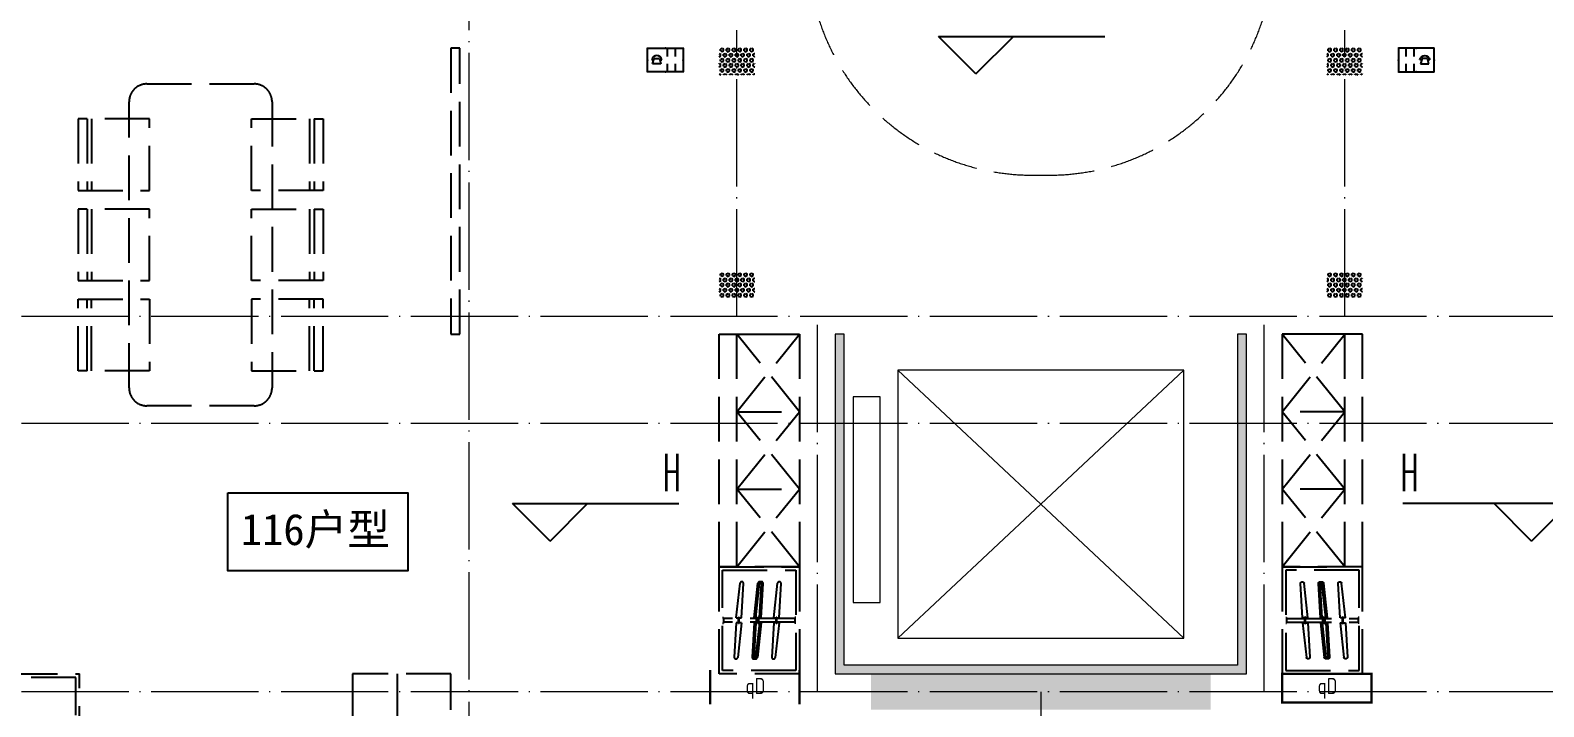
# Model space of a CAD drawing. Extents: x -518115 to 1124316, y -209821 to 1628073.
# Drawn here: x 859764 to 868230, y -171918 to -168135 of the extents above; entities that cross this region are included whole.
import ezdxf
from ezdxf.enums import TextEntityAlignment as Align

# ---------------------------------------------------------------- set-up
doc = ezdxf.new("R2010")
doc.units = 0
doc.header["$LTSCALE"] = 1000
doc.header["$MEASUREMENT"] = 0
for name, pattern in [('A户型$0$DASH', [0.35, 0.25, -0.1]), ('DASH', [0.35, 0.25, -0.1]), ('DOTE', [2.4200000000000004, 2, -0.2, 0.02, -0.2])]:
    doc.linetypes.add(name, pattern=pattern)
for name, color, linetype, lineweight in [('3.5方案汇报，与郭总、侯月琴确定户型_t8$0$STAIR', 2, 'Continuous', 18), ('DOTE', 19, 'DOTE', 9), ('EQUIP-消防', 3, 'Continuous', 20), ('STAIR', 2, 'Continuous', 18), ('填充', 251, 'Continuous', 5)]:
    doc.layers.add(name, color=color, linetype=linetype, lineweight=lineweight)
for name, color, linetype in [('5fur', 250, 'Continuous'), ('DIM_ELEV', 3, 'Continuous'), ('EQUIP-安防', 3, 'Continuous'), ('PUB_TEXT', 4, 'Continuous'), ('保温', 6, 'Continuous')]:
    doc.layers.add(name, color=color, linetype=linetype)
doc.styles.add('_TCH_DIM', font='SIMPLEX.shx', dxfattribs={"width": 0.7, "bigfont": 'GBCBIG.shx'})
doc.styles.add('_TEL_DIM', font='SIMPLEX', dxfattribs={"width": 0.8, "height": 3.5, "bigfont": 'HZTXT'})
doc.styles.add('房间名称', font='TSSDENG', dxfattribs={"width": 0.8, "bigfont": 'HZTXT'})
doc.styles.add('黑体', font='')
doc.styles.get('黑体').set_extended_font_data('SimHei')
pattern_1 = [(90, (0, 0), (-16.49778, 1.010197673501861e-15), [9.525, -19.05]), (210, (0, 0), (8.248889999999996, -14.28749658604684), [9.525, -19.05]), (150, (5.83238038093927e-16, 9.525), (-8.248890000000003, -14.28749658604684), [9.525, -19.05])]

# ---------------------------------------------------------------- blocks, each defined once
blk = doc.blocks.new('GDGDGDSDA')
at = {"layer": 'DOTE', "linetype": 'DOTE', "ltscale": 0.3}
for p, q in [((453635.036221659, 370658.3318268224), (453634.7978355026, 359558.331827242)), ((455134.8185498039, 368458.3318260834), (455134.8185495394, 370058.3318260844)), ((458534.8200549022, 368458.3318260834), (458534.8200551667, 370058.3318260844)), ((471334.8193115436, 368458.3318260833), (417334.819312298, 368458.3318260835)), ((455584.8193165596, 366358.3318260413), (455584.8193166445, 368458.3318260653)), ((458084.8193069046, 366358.3318260893), (458084.8193068199, 368458.3318260653)), ((471334.8193115436, 367858.3318270331), (417334.819312298, 367858.3318270331)), ((471334.8193115436, 366358.3318253069), (417334.819312298, 366358.3318263437)), ((456834.8193047661, 366358.3318260653), (456834.8193047661, 359558.331827242))]:
    blk.add_line(p, q, dxfattribs=at)
blk = doc.blocks.new('FGDGDGRDGRRD')
at = {"layer": '5fur', "linetype": 'A户型$0$DASH'}
for p, q in [((426834.8171814319, 369758.283890455), (427434.8171814319, 369758.283890455)), ((426734.8171814319, 368058.283890455), (426734.8171814319, 369658.2838904549)), ((427534.8171814319, 369658.2838904549), (427534.8171814319, 368058.283890455)), ((426849.6045997243, 369562.7417104737), (426449.6045997244, 369562.7417104737)), ((426449.6045997244, 369562.7417104737), (426449.6045997244, 369162.7417104737)), ((426499.6045997244, 369562.7417104737), (426499.6045997244, 369162.7417104737)), ((426524.6045997244, 369562.7417104737), (426524.6045997244, 369162.7417104737)), ((426849.6045997243, 369162.7417104737), (426849.6045997243, 369562.7417104737)), ((427420.0297631394, 369162.7417104737), (427420.0297631394, 369562.7417104737)), ((427420.0297631394, 369562.7417104737), (427820.0297631396, 369562.7417104737)), ((427745.0297631396, 369562.7417104737), (427745.0297631396, 369162.7417104737)), ((427770.0297631396, 369562.7417104737), (427770.0297631396, 369162.7417104737)), ((427820.0297631396, 369562.7417104737), (427820.0297631396, 369162.7417104737)), ((426449.6045997244, 369162.7417104737), (426849.6045997243, 369162.7417104737)), ((427820.0297631396, 369162.7417104737), (427420.0297631394, 369162.7417104737)), ((426849.6045997243, 369058.2838904549), (426449.6045997244, 369058.2838904549)), ((426449.6045997244, 369058.2838904549), (426449.6045997244, 368658.283890455)), ((426499.6045997244, 369058.2838904549), (426499.6045997244, 368658.283890455)), ((426524.6045997244, 369058.2838904549), (426524.6045997244, 368658.283890455)), ((426849.6045997243, 368658.283890455), (426849.6045997243, 369058.2838904549)), ((427420.0297631394, 368658.283890455), (427420.0297631394, 369058.2838904549)), ((427420.0297631394, 369058.2838904549), (427820.0297631396, 369058.2838904549)), ((427745.0297631396, 369058.2838904549), (427745.0297631396, 368658.283890455)), ((427770.0297631396, 369058.2838904549), (427770.0297631396, 368658.283890455)), ((427820.0297631396, 369058.2838904549), (427820.0297631396, 368658.283890455)), ((426449.6045997244, 368658.283890455), (426849.6045997243, 368658.283890455)), ((427820.0297631396, 368658.283890455), (427420.0297631394, 368658.283890455)), ((426449.6045997244, 368153.8260704363), (426449.6045997244, 368553.8260704363)), ((426449.6045997244, 368553.8260704363), (426849.6045997243, 368553.8260704363)), ((426499.6045997244, 368153.8260704363), (426499.6045997244, 368553.8260704363)), ((426524.6045997244, 368153.8260704363), (426524.6045997244, 368553.8260704363)), ((426849.6045997243, 368553.8260704363), (426849.6045997243, 368153.8260704363)), ((427420.0297631394, 368553.8260704363), (427420.0297631394, 368153.8260704363)), ((427820.0297631396, 368553.8260704363), (427420.0297631394, 368553.8260704363)), ((427745.0297631396, 368153.8260704363), (427745.0297631396, 368553.8260704363)), ((427770.0297631396, 368153.8260704363), (427770.0297631396, 368553.8260704363)), ((427820.0297631396, 368153.8260704363), (427820.0297631396, 368553.8260704363)), ((430034.8182580339, 368358.33408749), (430484.6214396512, 368358.33408749)), ((430034.8182580339, 367058.3340873321), (430034.8182580339, 368358.33408749)), ((430484.6211365134, 367924.9987946341), (430134.8179544431, 368358.3318258652)), ((430134.8182580339, 367924.9987944512), (430484.6214396512, 368358.3318260481)), ((430134.8182580339, 368358.3311020905), (430484.6211374192, 368358.3311020905)), ((430134.8182580339, 367058.3340873321), (430134.8182580339, 368358.3311020905)), ((430484.6211374192, 368358.3311020905), (430484.6211374192, 367058.3340873321)), ((430484.6214396512, 368358.33408749), (430484.6214396512, 367058.3340873321)), ((426849.6045997243, 368153.8260704363), (426449.6045997244, 368153.8260704363)), ((427420.0297631394, 368153.8260704363), (427820.0297631396, 368153.8260704363)), ((427434.8171814319, 367958.2838904549), (426834.8171814319, 367958.2838904549)), ((430134.8182580339, 367924.9987944512), (430484.6211365134, 367924.9987948171)), ((430484.6214396512, 367491.6664412445), (430134.8182580339, 367924.9987944512)), ((430134.8182580339, 367491.6664410093), (430484.6211365134, 367924.9987946341)), ((430134.8182580339, 367491.6664408263), (430484.6211369663, 367491.6664411922)), ((430134.8182580339, 367058.3340873321), (430484.6214396512, 367491.6664412445)), ((430484.6211374192, 367058.3340875151), (430134.8182580339, 367491.6664410093)), ((430484.6214396512, 367058.3340873321), (430034.8182580339, 367058.3340873321)), ((425734.9139842016, 366458.3318190013), (426457.1362064239, 366458.3318190013)), ((426437.1362064239, 366438.3318190013), (425757.1362064239, 366438.3318190013)), ((426437.1362064239, 366228.3318190013), (426437.1362064239, 366438.3318190013)), ((426457.1362064239, 363928.3318190021), (426457.1362064239, 366458.3318190013)), ((428534.8171815754, 366458.3318190013), (427984.8171815068, 366458.3318190013)), ((427984.8171815068, 366458.3318190013), (427984.8171815191, 363458.3318262438)), ((428234.8171815865, 366458.3318190013), (428234.8171814766, 363458.33182625)), ((428534.8171815877, 363458.3318262438), (428534.8171815754, 366458.3318190013))]:
    blk.add_line(p, q, dxfattribs=at)
blk.add_lwpolyline([(428534.8200654911, 368358.33182557), (428585.021194477, 368358.33182557), (428585.021194477, 369958.6019839781), (428534.8200654911, 369958.6019839781)], close=True, dxfattribs=at)
for centre, start, end in [((426834.817181432, 369658.283890455), 90, 180), ((427434.8171814319, 369658.283890455), 0, 90), ((426834.817181432, 368058.283890455), 180, 270), ((427434.8171814319, 368058.283890455), 270, 0)]:
    blk.add_arc(centre, 100.0000000000582, start, end, dxfattribs=at)
at = {"linetype": 'A户型$0$DASH'}
blk.add_wipeout([(430484.6214396512, 367058.3340873321), (430484.6214396512, 366458.3340873321), (430034.8182580339, 366458.3340873321), (430034.8182580339, 367058.3340873321)], dxfattribs=at).dxf.layer = '5fur'
at = {"layer": '5fur', "linetype": 'A户型$0$DASH'}
for p, q in [((430484.6211374192, 367058.3340873321), (430134.8182580339, 367058.3340873321)), ((430130.9788282145, 366772.6260690267), (430152.2628120951, 366965.3178476462)), ((430160.9788282145, 366772.6260690267), (430172.1991169794, 366963.7925817544)), ((430230.9788282145, 366772.6260690267), (430252.2628120951, 366965.3178476462)), ((430240.7812548293, 366772.6260690267), (430262.0652387099, 366965.3178476462)), ((430260.9788282145, 366772.6260690267), (430272.1991169794, 366963.7925817544)), ((430270.7812548293, 366772.6260690267), (430282.0015435942, 366963.7925817544)), ((430340.7812548293, 366772.6260690267), (430362.0652387099, 366965.3178476462)), ((430370.7812548293, 366772.6260690267), (430382.0015435942, 366963.7925817544)), ((430054.8182580339, 366773.5840873321), (430059.8182580339, 366773.5840873321)), ((430054.8182580339, 366743.0840873321), (430059.8182580339, 366743.0840873321)), ((430459.6214396512, 366768.5840873321), (430059.8182580339, 366768.5840873321)), ((430459.6214396512, 366748.0840873321), (430059.8182580339, 366748.0840873321)), ((430130.9788282145, 366744.0421056375), (430119.7585394495, 366552.8755929099)), ((430130.9788282145, 366772.6260690267), (430143.9788282145, 366772.6260690267)), ((430143.9788282145, 366744.0421056375), (430130.9788282145, 366744.0421056375)), ((430160.9788282145, 366744.0421056375), (430139.6948443337, 366551.350327018)), ((430143.9788282145, 366775.6260690267), (430147.9788282145, 366775.6260690267)), ((430143.9788282145, 366741.0421056375), (430143.9788282145, 366775.6260690267)), ((430147.9788282145, 366741.0421056375), (430143.9788282145, 366741.0421056375)), ((430147.9788282145, 366741.0421056375), (430147.9788282145, 366775.6260690267)), ((430147.9788282145, 366772.6260690267), (430160.9788282145, 366772.6260690267)), ((430160.9788282145, 366744.0421056375), (430147.9788282145, 366744.0421056375)), ((430230.9788282145, 366744.0421056375), (430219.7585394495, 366552.8755929099)), ((430240.7812548293, 366744.0421056375), (430229.5609660643, 366552.8755929099)), ((430230.9788282145, 366772.6260690267), (430243.9788282145, 366772.6260690267)), ((430243.9788282145, 366744.0421056375), (430230.9788282145, 366744.0421056375)), ((430260.9788282145, 366744.0421056375), (430239.6948443337, 366551.350327018)), ((430240.7812548293, 366772.6260690267), (430253.7812548293, 366772.6260690267)), ((430253.7812548293, 366744.0421056375), (430240.7812548293, 366744.0421056375)), ((430243.9788282145, 366775.6260690267), (430247.9788282145, 366775.6260690267)), ((430243.9788282145, 366741.0421056375), (430243.9788282145, 366775.6260690267)), ((430247.9788282145, 366741.0421056375), (430243.9788282145, 366741.0421056375)), ((430247.9788282145, 366741.0421056375), (430247.9788282145, 366775.6260690267)), ((430247.9788282145, 366772.6260690267), (430260.9788282145, 366772.6260690267)), ((430260.9788282145, 366744.0421056375), (430247.9788282145, 366744.0421056375)), ((430270.7812548293, 366744.0421056375), (430249.4972709485, 366551.350327018)), ((430253.7812548293, 366775.6260690267), (430257.7812548293, 366775.6260690267)), ((430253.7812548293, 366741.0421056375), (430253.7812548293, 366775.6260690267)), ((430257.7812548293, 366741.0421056375), (430253.7812548293, 366741.0421056375)), ((430257.7812548293, 366741.0421056375), (430257.7812548293, 366775.6260690267)), ((430257.7812548293, 366772.6260690267), (430270.7812548293, 366772.6260690267)), ((430270.7812548293, 366744.0421056375), (430257.7812548293, 366744.0421056375)), ((430340.7812548293, 366744.0421056375), (430329.5609660643, 366552.8755929099)), ((430340.7812548293, 366772.6260690267), (430353.7812548293, 366772.6260690267)), ((430353.7812548293, 366744.0421056375), (430340.7812548293, 366744.0421056375)), ((430370.7812548293, 366744.0421056375), (430349.4972709485, 366551.350327018)), ((430353.7812548293, 366775.6260690267), (430357.7812548293, 366775.6260690267)), ((430353.7812548293, 366741.0421056375), (430353.7812548293, 366775.6260690267)), ((430357.7812548293, 366741.0421056375), (430353.7812548293, 366741.0421056375)), ((430357.7812548293, 366741.0421056375), (430357.7812548293, 366775.6260690267)), ((430357.7812548293, 366772.6260690267), (430370.7812548293, 366772.6260690267)), ((430370.7812548293, 366744.0421056375), (430357.7812548293, 366744.0421056375)), ((430464.6214396512, 366773.5840873321), (430459.6214396512, 366773.5840873321)), ((430464.6214396512, 366743.0840873321), (430459.6214396512, 366743.0840873321))]:
    blk.add_line(p, q, dxfattribs=at)
for points in [[(430484.6214396512, 366458.3340873321), (430034.8182580339, 366458.3340873321), (430034.8182580339, 367058.3340873321), (430484.6214396512, 367058.3340873321)], [(430464.6214396512, 366478.3340873321), (430054.8182580339, 366478.3340873321), (430054.8182580339, 367038.3340873321), (430464.6214396512, 367038.3340873321)]]:
    blk.add_lwpolyline(points, close=True, dxfattribs=at)
for points in [[(430059.8182580339, 366773.5840873321), (430059.8182580339, 366743.0840873321)], [(430459.6214396512, 366773.5840873321), (430459.6214396512, 366743.0840873321)]]:
    blk.add_lwpolyline(points, dxfattribs=at)
for centre, start, end in [((430162.2131839973, 366964.322810456), 356.9605880066717, 174.2894068628322), ((430262.2131839973, 366964.322810456), 356.9605880066717, 174.2894068628322), ((430272.0156106121, 366964.322810456), 356.9605880066717, 174.2894068628322), ((430372.0156106121, 366964.322810456), 356.9605880066717, 174.2894068628322), ((430129.7444724317, 366552.3453642082), 176.9605880066717, 354.2894068628323), ((430229.7444724317, 366552.3453642082), 176.9605880066717, 354.2894068628323), ((430239.5468990465, 366552.3453642082), 176.9605880066717, 354.2894068628323), ((430339.5468990465, 366552.3453642082), 176.9605880066717, 354.2894068628323)]:
    blk.add_arc(centre, 10, start, end, dxfattribs=at)
blk = doc.blocks.new('GDFGDGRD')
at = {"layer": '保温', "linetype": 'Continuous', "ltscale": 10}
h = blk.add_hatch(dxfattribs=at)
h.set_pattern_fill('HEX', color=251, scale=10, angle=90, style=0)
h.set_pattern_definition(pattern_1)
h.paths.add_polyline_path([(431316.5779580405, 372073.7248388497), (431516.5779417312, 372073.7248388497), (431516.6768560584, 372223.7247332454), (431316.6768723676, 372223.7249298903)])
h = blk.add_hatch(dxfattribs=at)
h.set_pattern_fill('HEX', color=251, scale=10, angle=90, style=0)
h.set_pattern_definition(pattern_1)
h.paths.add_polyline_path([(434916.579461211, 372073.7248388497), (434716.5794775203, 372073.7248388497), (434716.4805631932, 372223.7247332454), (434916.4805468839, 372223.7249298903)])
h = blk.add_hatch(dxfattribs=at)
h.set_pattern_fill('HEX', color=251, scale=10, angle=90, style=0)
h.set_pattern_definition(pattern_1)
h.paths.add_polyline_path([(431316.5779582471, 370823.724846115), (431516.5779419378, 370823.724846115), (431516.676856265, 370973.7247405107), (431316.6768725742, 370973.7249371556)])
h = blk.add_hatch(dxfattribs=at)
h.set_pattern_fill('HEX', color=251, scale=10, angle=90, style=0)
h.set_pattern_definition(pattern_1)
h.paths.add_polyline_path([(434916.5794610044, 370823.724846115), (434716.5794773137, 370823.724846115), (434716.4805629865, 370973.7247405107), (434916.4805466773, 370973.7249371556)])
h = blk.add_hatch(dxfattribs=at)
h.set_pattern_fill('HEX', color=251, scale=10, angle=90, style=0)
h.set_pattern_definition([(90, (-70765.89117912838, -151624.7360933621), (-16.49778, 1.010197673501861e-15), [9.525, -19.05]), (210, (-70765.89117912838, -151624.7360933621), (8.248889999999996, -14.28749658604684), [9.525, -19.05]), (150, (-70765.89117912838, -151615.2110933621), (-8.248890000000003, -14.28749658604684), [9.525, -19.05])])
h.paths.add_polyline_path([(434066.5790224251, 368523.7248330163), (434066.5789810187, 368723.7248300065), (432166.5783829462, 368723.7248300508), (432166.5784243525, 368523.7248330605)])
blk = doc.blocks.new('$equip$00002628')
at = {"linetype": 'Continuous'}
for p, q in [((-0.624999999998181, 0.4150000000045111), (0.625000000001819, 0.4150000000045111)), ((-0.624999999998181, -0.4150000000045111), (-0.624999999998181, 0.4150000000045111)), ((-0.4717313354612998, 0.009603462141967611), (-0.4090194958534994, 0.009603462141967611)), ((-0.4457289298279647, -0.1375965378647379), (-0.3945289298262651, 0.05760346212991863)), ((-0.3945289298262651, 0.05760346212991863), (-0.3945289298262651, 0.05760346212991863)), ((-0.3945289298262651, 0.05760346212991863), (-0.2057289298081741, 0.05760346212991863)), ((-0.2057289298081741, 0.05760346212991863), (-0.1545289298064745, -0.1375965378647379)), ((-0.1912383637663879, 0.009603462141967611), (-0.1285265242022433, 0.009603462141967611)), ((0.07074779736467462, 0.1292446097322681), (0.07074779736467462, 0.4150000000045111)), ((0.3500291924156045, 0.1292446097322681), (0.3500291924156045, 0.4150000000045111)), ((0.625000000001819, 0.4150000000045111), (0.625000000001819, -0.4150000000045111)), ((0.625000000001819, -0.4150000000045111), (-0.624999999998181, -0.4150000000045111)), ((-0.1545289298064745, -0.1375965378647379), (-0.4457289298279647, -0.1375965378647379)), ((0.07074779736467462, -0.4150000000045111), (0.07074779736467462, -0.1292446097468201)), ((0.3500291924156045, -0.4150000000045111), (0.3500291924156045, -0.1292446097468201))]:
    blk.add_line(p, q, dxfattribs=at)
at = {"const_width": 0.05}
blk.add_lwpolyline([(-0.624999999998181, 0.4150000000045111), (0.625000000001819, 0.4150000000045111), (0.625000000001819, -0.4150000000045111), (-0.624999999998181, -0.4150000000045111), (-0.624999999998181, 0.4150000000045111), (0.625000000001819, 0.4150000000045111)], dxfattribs=at)
at = {"linetype": 'Continuous'}
blk.add_arc((-0.3001289298244956, -0.01143547351603047), 0.1728873113639825, 6.989740462788838, 173.0102595372112, dxfattribs=at)
for p in [(-0.624999999998181, 0), (1.818989403545856e-12, 0.4150000000045111), (1.818989403545856e-12, -0.4150000000045111), (0.625000000001819, -3.637978807091713e-12)]:
    blk.add_point(p)
at = {"color": 7, "style": '_TEL_DIM', "flags": 1}
blk.add_attdef('A', text='', height=2.5e-05, dxfattribs=at).set_placement((1.818989403545856e-12, 0), align=Align.MIDDLE_CENTER)
blk = doc.blocks.new('GDGRDGDRGDFD')
at = {"layer": 'EQUIP-消防', "const_width": 12.82051282052028}
blk.add_lwpolyline([(136866.5605577994, 335507.811971089), (136366.5605577994, 335507.8119710906), (136366.5605577991, 335347.8119710904), (136866.5605577991, 335347.8119710888)], close=True, dxfattribs=at)
at = {"layer": 'PUB_TEXT', "color": 7, "true_color": 0xffffff, "style": '房间名称', "width": 0.8}
blk.add_text('qD', height=90, dxfattribs=at).set_placement((136565.0499633249, 335395.5346836653))
blk = doc.blocks.new('GHFHFHTFHCSDCS')
blk.add_blockref('GDGRDGDRGDFD', (319900.0178446308, 33215.91286097257))
at = {"rotation": 0.0001673532306091649}
blk.add_blockref('GDGRDGDRGDFD', (323100.997491646, 33215.50885790785), dxfattribs=at)
at = {"layer": 'EQUIP-安防', "yscale": 160, "zscale": 160}
for p, xscale in [((456016.5794458914, 372157.32483166), 160), ((460216.5779490121, 372157.3248316622), -160)]:
    blk.add_blockref('$equip$00002628', p, dxfattribs=dict(at, xscale=xscale))

msp = doc.modelspace()

# ---------------------------------------------------------------- hatches: boundary and pattern name
at = {"layer": '填充'}
h = msp.add_hatch(dxfattribs=at)
h.set_pattern_fill('隔热材料02', color=256, scale=100, style=0)
h.set_pattern_definition([(0, (-333791.8186238997, -780473.4348297522), (0, 50), []), (0, (-333791.8186238997, -780456.7683297521), (0, 50), []), (270, (-333748.0771238997, -780448.137079752), (50, -9.184850993605149e-15), [5.01775, -44.98225]), (270, (-333785.5358738997, -780448.137079752), (50, -9.184850993605149e-15), [5.01775, -44.98225]), (90, (-333760.0241238996, -780482.066079752), (-50, 3.061616997868383e-15), [5.01775, -44.98225]), (90, (-333773.5891238998, -780482.066079752), (-50, 3.061616997868383e-15), [5.01775, -44.98225]), (180, (-333741.7943738997, -780490.101579752), (-6.123233995736766e-15, -50), [50.02425, 0.02425]), (135, (-333755.7516238997, -780487.592829752), (2.775557561562891e-15, 49.99987405109137), [4.268000000000001, -66.44274999999999]), (116.56505, (-333708.7696238996, -780484.5748297521), (0.0001128305918363104, 49.99993342107836), [2.804999999999995, -108.9984999999998]), (116.56505, (-333758.7696238996, -780484.5748297521), (0.0001128305918363104, 49.99993342107836), [2.804999999999995, -108.9984999999998]), (153.43495, (-333700.7341238996, -780490.101579752), (-0.0001128305918057793, 49.99993342107837), [5.609999999999999, -106.1935]), (153.43495, (-333750.7341238996, -780490.101579752), (-0.0001128305918057793, 49.99993342107837), [5.609999999999999, -106.1935]), (63.43495000000001, (-333710.0241238996, -780477.0483297522), (-0.0001128305918307593, 49.99993342107837), [26.714, -85.0895]), (63.43495000000001, (-333760.0241238996, -780477.0483297522), (-0.0001128305918307593, 49.99993342107837), [26.714, -85.0895]), (116.56505, (-333698.0771238997, -780448.137079752), (0.0001128305918363104, 49.99993342107836), [2.804999999999995, -108.9984999999998]), (116.56505, (-333748.0771238997, -780448.137079752), (0.0001128305918363104, 49.99993342107836), [2.804999999999995, -108.9984999999998]), (135, (-333749.3316238998, -780445.628329752), (2.775557561562891e-15, 49.99987405109137), [4.268000000000001, -66.44274999999999]), (153.43495, (-333702.3496238997, -780442.6103297521), (-0.0001128305918057793, 49.99993342107837), [5.609999999999999, -106.1935]), (153.43495, (-333752.3496238997, -780442.6103297521), (-0.0001128305918057793, 49.99993342107837), [5.609999999999999, -106.1935]), (45, (-333784.2813738997, -780445.628329752), (0, 49.99987405109137), [4.268000000000001, -66.44274999999999]), (63.43495000000001, (-333735.5358738997, -780448.137079752), (-0.0001128305918307593, 49.99993342107837), [2.805, -108.9985]), (63.43495000000001, (-333785.5358738997, -780448.137079752), (-0.0001128305918307593, 49.99993342107837), [2.805, -108.9985]), (26.56505, (-333731.2636238998, -780442.6103297521), (0.0001128305918307593, 49.99993342107837), [5.609999999999999, -106.1935]), (26.56505, (-333781.2636238998, -780442.6103297521), (0.0001128305918307593, 49.99993342107837), [5.609999999999999, -106.1935]), (116.56505, (-333723.5891238998, -780477.0483297522), (0.0001128305918363104, 49.99993342107836), [26.71399999999996, -85.08949999999984]), (116.56505, (-333773.5891238998, -780477.0483297522), (0.0001128305918363104, 49.99993342107836), [26.71399999999996, -85.08949999999984]), (45, (-333777.8613738997, -780487.592829752), (0, 49.99987405109137), [4.268000000000001, -66.44274999999999]), (63.43495000000001, (-333724.8433738998, -780484.5748297521), (-0.0001128305918307593, 49.99993342107837), [2.805, -108.9985]), (63.43495000000001, (-333774.8433738998, -780484.5748297521), (-0.0001128305918307593, 49.99993342107837), [2.805, -108.9985]), (26.56505, (-333732.8791238996, -780490.101579752), (0.0001128305918307593, 49.99993342107837), [5.609999999999999, -106.1935]), (26.56505, (-333782.8791238996, -780490.101579752), (0.0001128305918307593, 49.99993342107837), [5.609999999999999, -106.1935])])
h.paths.add_polyline_path([(864316.5786998372, -169834.8040260381), (864266.5786998372, -169834.8040260397), (864266.5786999051, -171734.8040260599), (866566.578699915, -171734.8040260419), (866566.5786999413, -169834.8040260386), (866516.5786999413, -169834.8040260394), (866516.5786999156, -171684.8040260448), (864316.5786999034, -171684.8040260594)])

# ---------------------------------------------------------------- linework, layer by layer
at = {"layer": '3.5方案汇报，与郭总、侯月琴确定户型_t8$0$STAIR'}
for p, q in [((866217.3395490802, -170034.8112949534), (864617.3321303208, -171534.80338157)), ((864617.3395490993, -170034.8033815897), (866217.3321303017, -171534.8112949337))]:
    msp.add_line(p, q, dxfattribs=at)
for points in [[(866217.3321303017, -171534.8112949337), (866217.3395490802, -170034.8112949534), (864617.3395490993, -170034.8033815897), (864617.3321303208, -171534.80338157)], [(864517.3331195021, -171334.8028868717), (864517.3388072322, -170184.8028868852), (864367.3388072313, -170184.8021450074), (864367.3331195011, -171334.8021449939)]]:
    msp.add_lwpolyline(points, close=True, dxfattribs=at)
at = {"layer": 'DIM_ELEV'}
for p, q in [((865053.698457774, -168378.711298122), (864843.698457774, -168168.711298122)), ((864843.698457774, -168168.711298122), (865774.5871192901, -168168.711298122)), ((865053.698457774, -168378.711298122), (865263.698457774, -168168.711298122))]:
    msp.add_line(p, q, dxfattribs=at)
at = {"layer": 'STAIR', "color": 251, "linetype": 'DASH'}
msp.add_lwpolyline([(864116.5787067037, -167694.8018613925, 0.4142135623699036), (865366.5787067037, -168944.8018613788), (865466.5787067157, -168944.8018613788, 0.4142135623699035), (866716.5787067157, -167694.8018613925)], format="xyb", dxfattribs=at)
at = {"layer": '填充'}
msp.add_lwpolyline([(864316.5786998372, -169834.8040260381), (864266.5786998372, -169834.8040260397), (864266.5786999051, -171734.8040260599), (866566.578699915, -171734.8040260419), (866566.5786999413, -169834.8040260386), (866516.5786999413, -169834.8040260394), (866516.5786999156, -171684.8040260448), (864316.5786999034, -171684.8040260594)], close=True, dxfattribs=at)

# ---------------------------------------------------------------- block references
msp.add_blockref('GDGDGDSDA', (408581.7593905515, -538193.1391624467))

# ---------------------------------------------------------------- next in the draw order: block references
msp.add_blockref('FGDGDGRDGRRD', (433581.7593901743, -538193.1391624467))
at = {"xscale": -1}
msp.add_blockref('FGDGDGRDGRRD', (1297251.398028325, -538193.1391624467), dxfattribs=at)

# ---------------------------------------------------------------- next in the draw order: linework, layer by layer
at = {"color": 1}
msp.add_lwpolyline([(860869.5144876491, -170721.6981625331), (861875.5144876491, -170721.6981625331), (861875.5144876491, -171157.6981625331), (860869.5144876491, -171157.6981625331)], close=True, dxfattribs=at)
at = {"layer": 'DIM_ELEV'}
for p, q in [((862671.4964072038, -170992.0171248106), (862461.4964072038, -170782.0171248106)), ((862461.4964072038, -170782.0171248106), (863392.38506872, -170782.0171248106)), ((862671.4964072038, -170992.0171248106), (862881.4964072038, -170782.0171248106)), ((868371.6610112956, -170782.0171248106), (867440.7723497795, -170782.0171248106)), ((868161.6610112956, -170992.0171248106), (867951.6610112956, -170782.0171248106)), ((868161.6610112956, -170992.0171248106), (868371.6610112956, -170782.0171248106))]:
    msp.add_line(p, q, dxfattribs=at)

# ---------------------------------------------------------------- next in the draw order: block references
at = {"xscale": -1}
msp.add_blockref('GDFGDGRD', (1298533.157405039, -540458.5321677993), dxfattribs=at)
msp.add_blockref('GHFHFHTFHCSDCS', (407300, -540458.532167915))

# ---------------------------------------------------------------- next in the draw order: texts
at = {"color": 1, "style": '黑体'}
msp.add_text('116户型', height=175, dxfattribs=at).set_placement((860941.5607634026, -171013.8852780964))
at = {"layer": 'DIM_ELEV', "color": 7, "style": '_TCH_DIM', "width": 0.4941176470588236}
for p in [(863302.78506872, -170711.9471248106), (867430.0623497795, -170711.9471248106)]:
    msp.add_text('H', height=208.25, dxfattribs=at).set_placement(p)

doc.saveas('drawing.dxf')
